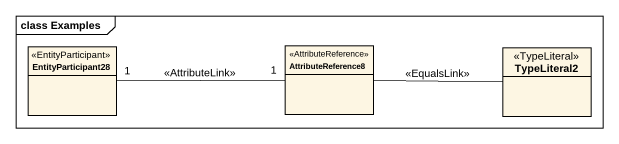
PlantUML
@startuml
mainframe class Examples
hide circle
hide empty members
class EntityParticipant28 <<EntityParticipant>>
class AttributeReference8 <<AttributeReference>>
class TypeLiteral2 <<TypeLiteral>>
EntityParticipant28 "1" -right- "1" AttributeReference8 : <<AttributeLink>>
AttributeReference8 -right- TypeLiteral2 : <<EqualsLink>>
@enduml
